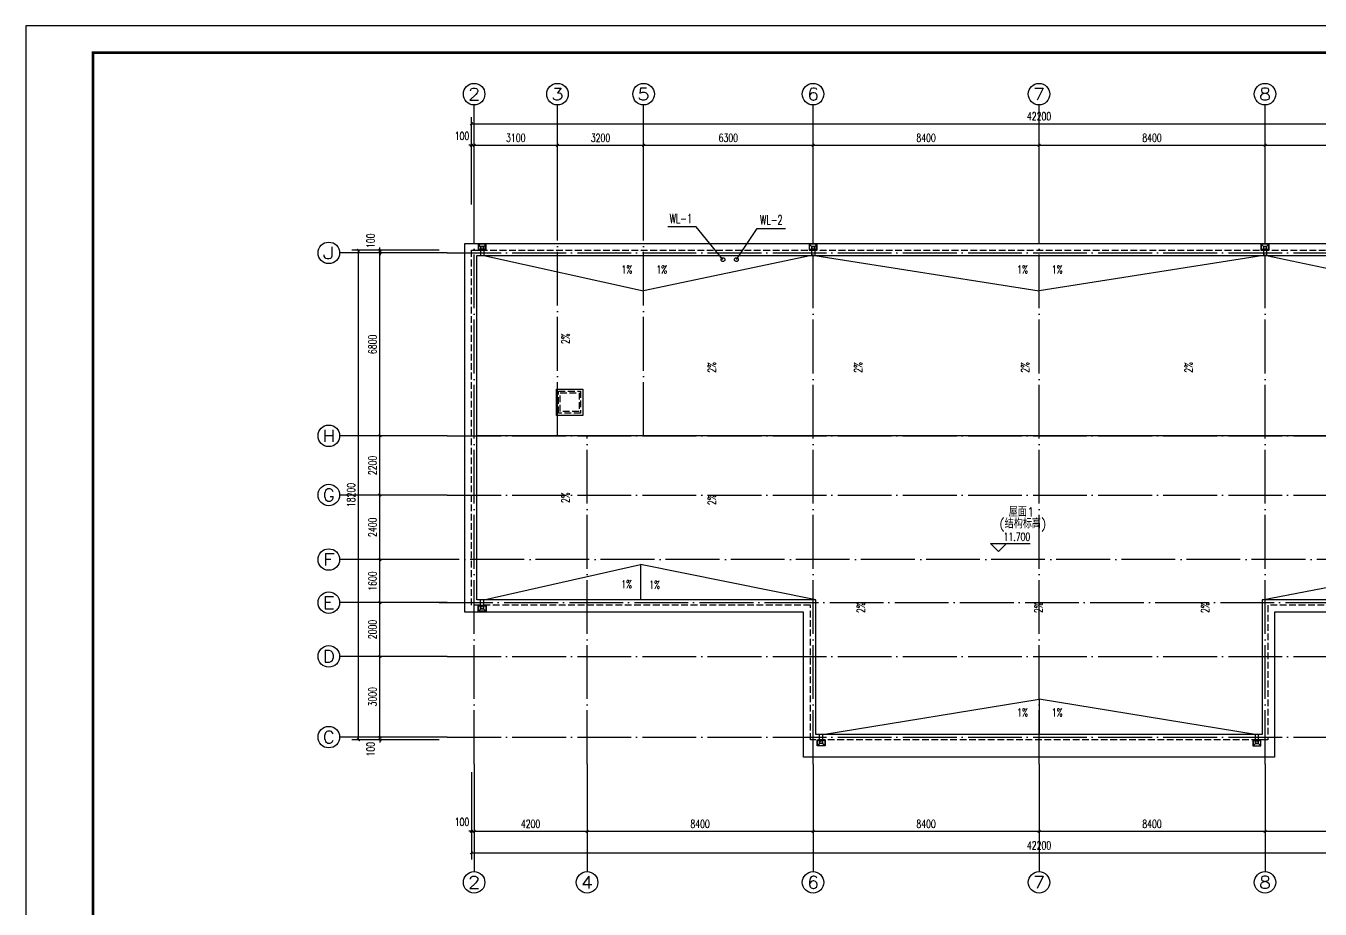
# Model space of a CAD drawing. Extents: x 888742 to 1277419, y 9079 to 622358.
# Drawn here: x 1039583 to 1087692, y 183354 to 216187 of the extents above; entities that cross this region are included whole.
import ezdxf
from ezdxf.enums import TextEntityAlignment as Align

# ---------------------------------------------------------------- set-up
doc = ezdxf.new("R2010")
doc.units = 0
doc.header["$LTSCALE"] = 1000
doc.header["$MEASUREMENT"] = 0
doc.linetypes.add('DASH', pattern=[0.35, 0.25, -0.1])
doc.linetypes.add('DOTE', pattern=[2.42, 2, -0.2, 0.02, -0.2])
for name, color, linetype in [('AXIS', 3, 'Continuous'), ('AXIS_TEXT', 7, 'Continuous'), ('DIM_ELEV', 3, 'Continuous'), ('DIM_SYMB', 3, 'Continuous'), ('DIM_污水', 3, 'Continuous'), ('DOTE', 14, 'DOTE'), ('PUB_TEXT', 7, 'Continuous'), ('PUB_TITLE', 4, 'Continuous'), ('RAIN', 220, 'Continuous'), ('VPIPE-污水', 2, 'DASH'), ('WINDOW', 142, 'Continuous'), ('立面', 43, 'Continuous')]:
    doc.layers.add(name, color=color, linetype=linetype)
doc.styles.add('_TCH_AXIS', font='COMPLEX', dxfattribs={"bigfont": 'GBCBIG'})
doc.styles.add('_TCH_DIM', font='SIMPLEX', dxfattribs={"bigfont": 'GBCBIG'})
doc.styles.add('_TCH_DIM_T3', font='SIMPLEX', dxfattribs={"width": 0.705882, "bigfont": 'GBCBIG'})
doc.styles.add('_TWT_SERIAL', font='COMPLEX', dxfattribs={"width": 0.8, "height": 3.5, "bigfont": 'HZTXT'})
doc.styles.add('COMPLEX', font='COMPLEX')
doc.dimstyles.new('_TCH_ARCH&&100', dxfattribs={"dimtxt": 297.5, "dimasz": 100, "dimexe": 250, "dimexo": 300, "dimgap": 126.25, "dimtad": 1, "dimdec": 0, "dimzin": 0, "dimdsep": 46, "dimtxsty": '_TCH_DIM_T3', "dimblk": 'ARCHTICK', "dimcen": 0.09, "dimclrt": 7, "dimazin": 2, "dimtfac": 1, "dimtdec": 0, "dimtix": 1, "dimtmove": 2, "dimatfit": 3, "dimldrblk": 'ARCHTICK', "dimfxl": 1, "dimtolj": 1, "dimtzin": 0, "dimarcsym": 0})

# ---------------------------------------------------------------- blocks, each defined once
blk = doc.blocks.new('gfdgfdgasdasd')
at = {"layer": 'RAIN'}
for p, q in [((-681440, -59427), (-681160, -59427)), ((-681440, -59617), (-681360, -59537)), ((-681360, -59537), (-681360, -59197)), ((-681360, -59537), (-681240, -59537)), ((-681240, -59537), (-681240, -59197)), ((-681240, -59537), (-681160, -59617))]:
    blk.add_line(p, q, dxfattribs=at)
for points in [[(-681450, -59627), (-681150, -59627), (-681150, -59397), (-681450, -59397)], [(-681440, -59617), (-681160, -59617), (-681160, -59407), (-681440, -59407)]]:
    blk.add_lwpolyline(points, close=True, dxfattribs=at)
blk.add_circle((-681300, -59482), 50, dxfattribs=at)
blk = doc.blocks.new('_ArchTick')
at = {"color": 0, "linetype": 'ByBlock', "const_width": 0.4}
blk.add_lwpolyline([(-0.5, -0.5), (0.5, 0.5)], dxfattribs=at)
blk = doc.blocks.new('*D248')
at = {"layer": 'AXIS', "color": 0, "lineweight": -2, "transparency": 16777216}
for p, q in [((1056144, 188448), (1056144, 185998)), ((1056244, 188448), (1056244, 185998)), ((1056144, 186248), (1056044, 186248)), ((1056144, 186248), (1056244, 186248)), ((1056244, 186248), (1056344, 186248))]:
    blk.add_line(p, q, dxfattribs=at)
at = {"layer": 'Defpoints', "color": 0, "transparency": 16777216}
for p in [(1056144, 188748), (1056244, 188748), (1056244, 186248)]:
    blk.add_point(p, dxfattribs=at)
at = {"layer": 'AXIS', "color": 0, "lineweight": -2, "transparency": 16777216, "xscale": 100, "yscale": 100, "zscale": 100}
blk.add_blockref('_ArchTick', (1056144, 186248), dxfattribs=at)
at = {"layer": 'AXIS', "color": 0, "lineweight": -2, "transparency": 16777216, "xscale": 100, "yscale": 100, "zscale": 100, "rotation": 180}
blk.add_blockref('_ArchTick', (1056244, 186248), dxfattribs=at)
at = {"layer": 'AXIS', "color": 7, "transparency": 16777216, "insert": (1055794, 186593), "char_height": 297.5, "attachment_point": 5, "style": '_TCH_DIM_T3'}
blk.add_mtext('\\A1;100', dxfattribs=at)
blk = doc.blocks.new('*D249')
at = {"layer": 'AXIS', "color": 0, "lineweight": -2, "transparency": 16777216}
for p, q in [((1056244, 188448), (1056244, 185998)), ((1060444, 188448), (1060444, 185998)), ((1056244, 186248), (1060444, 186248))]:
    blk.add_line(p, q, dxfattribs=at)
at = {"layer": 'Defpoints', "color": 0, "transparency": 16777216}
for p in [(1056244, 188748), (1060444, 188748), (1060444, 186248)]:
    blk.add_point(p, dxfattribs=at)
at = {"layer": 'AXIS', "color": 0, "lineweight": -2, "transparency": 16777216, "xscale": 100, "yscale": 100, "zscale": 100, "rotation": 180}
blk.add_blockref('_ArchTick', (1056244, 186248), dxfattribs=at)
at = {"layer": 'AXIS', "color": 0, "lineweight": -2, "transparency": 16777216, "xscale": 100, "yscale": 100, "zscale": 100}
blk.add_blockref('_ArchTick', (1060444, 186248), dxfattribs=at)
at = {"layer": 'AXIS', "color": 7, "transparency": 16777216, "insert": (1058344, 186523), "char_height": 297.5, "attachment_point": 5, "style": '_TCH_DIM_T3'}
blk.add_mtext('\\A1;4200', dxfattribs=at)
blk = doc.blocks.new('*D250')
at = {"layer": 'AXIS', "color": 0, "lineweight": -2, "transparency": 16777216}
for p, q in [((1060444, 188448), (1060444, 185998)), ((1068844, 188448), (1068844, 185998)), ((1060444, 186248), (1068844, 186248))]:
    blk.add_line(p, q, dxfattribs=at)
at = {"layer": 'Defpoints', "color": 0, "transparency": 16777216}
for p in [(1060444, 188748), (1068844, 188748), (1068844, 186248)]:
    blk.add_point(p, dxfattribs=at)
at = {"layer": 'AXIS', "color": 0, "lineweight": -2, "transparency": 16777216, "xscale": 100, "yscale": 100, "zscale": 100, "rotation": 180}
blk.add_blockref('_ArchTick', (1060444, 186248), dxfattribs=at)
at = {"layer": 'AXIS', "color": 0, "lineweight": -2, "transparency": 16777216, "xscale": 100, "yscale": 100, "zscale": 100}
blk.add_blockref('_ArchTick', (1068844, 186248), dxfattribs=at)
at = {"layer": 'AXIS', "color": 7, "transparency": 16777216, "insert": (1064644, 186523), "char_height": 297.5, "attachment_point": 5, "style": '_TCH_DIM_T3'}
blk.add_mtext('\\A1;8400', dxfattribs=at)
blk = doc.blocks.new('*D251')
at = {"layer": 'AXIS', "color": 0, "lineweight": -2, "transparency": 16777216}
for p, q in [((1068844, 188448), (1068844, 185998)), ((1077244, 188448), (1077244, 185998)), ((1068844, 186248), (1077244, 186248))]:
    blk.add_line(p, q, dxfattribs=at)
at = {"layer": 'Defpoints', "color": 0, "transparency": 16777216}
for p in [(1068844, 188748), (1077244, 188748), (1077244, 186248)]:
    blk.add_point(p, dxfattribs=at)
at = {"layer": 'AXIS', "color": 0, "lineweight": -2, "transparency": 16777216, "xscale": 100, "yscale": 100, "zscale": 100, "rotation": 180}
blk.add_blockref('_ArchTick', (1068844, 186248), dxfattribs=at)
at = {"layer": 'AXIS', "color": 0, "lineweight": -2, "transparency": 16777216, "xscale": 100, "yscale": 100, "zscale": 100}
blk.add_blockref('_ArchTick', (1077244, 186248), dxfattribs=at)
at = {"layer": 'AXIS', "color": 7, "transparency": 16777216, "insert": (1073044, 186523), "char_height": 297.5, "attachment_point": 5, "style": '_TCH_DIM_T3'}
blk.add_mtext('\\A1;8400', dxfattribs=at)
blk = doc.blocks.new('*D252')
at = {"layer": 'AXIS', "color": 0, "lineweight": -2, "transparency": 16777216}
for p, q in [((1077244, 188448), (1077244, 185998)), ((1085644, 188448), (1085644, 185998)), ((1077244, 186248), (1085644, 186248))]:
    blk.add_line(p, q, dxfattribs=at)
at = {"layer": 'Defpoints', "color": 0, "transparency": 16777216}
for p in [(1077244, 188748), (1085644, 188748), (1085644, 186248)]:
    blk.add_point(p, dxfattribs=at)
at = {"layer": 'AXIS', "color": 0, "lineweight": -2, "transparency": 16777216, "xscale": 100, "yscale": 100, "zscale": 100, "rotation": 180}
blk.add_blockref('_ArchTick', (1077244, 186248), dxfattribs=at)
at = {"layer": 'AXIS', "color": 0, "lineweight": -2, "transparency": 16777216, "xscale": 100, "yscale": 100, "zscale": 100}
blk.add_blockref('_ArchTick', (1085644, 186248), dxfattribs=at)
at = {"layer": 'AXIS', "color": 7, "transparency": 16777216, "insert": (1081444, 186523), "char_height": 297.5, "attachment_point": 5, "style": '_TCH_DIM_T3'}
blk.add_mtext('\\A1;8400', dxfattribs=at)
blk = doc.blocks.new('*D253')
at = {"layer": 'AXIS', "color": 0, "lineweight": -2, "transparency": 16777216}
for p, q in [((1085644, 188448), (1085644, 185998)), ((1094044, 188448), (1094044, 185998)), ((1085644, 186248), (1094044, 186248))]:
    blk.add_line(p, q, dxfattribs=at)
at = {"layer": 'Defpoints', "color": 0, "transparency": 16777216}
for p in [(1085644, 188748), (1094044, 188748), (1094044, 186248)]:
    blk.add_point(p, dxfattribs=at)
at = {"layer": 'AXIS', "color": 0, "lineweight": -2, "transparency": 16777216, "xscale": 100, "yscale": 100, "zscale": 100, "rotation": 180}
blk.add_blockref('_ArchTick', (1085644, 186248), dxfattribs=at)
at = {"layer": 'AXIS', "color": 0, "lineweight": -2, "transparency": 16777216, "xscale": 100, "yscale": 100, "zscale": 100}
blk.add_blockref('_ArchTick', (1094044, 186248), dxfattribs=at)
at = {"layer": 'AXIS', "color": 7, "transparency": 16777216, "insert": (1089844, 186523), "char_height": 297.5, "attachment_point": 5, "style": '_TCH_DIM_T3'}
blk.add_mtext('\\A1;8400', dxfattribs=at)
blk = doc.blocks.new('*D256')
at = {"layer": 'AXIS', "color": 0, "lineweight": -2, "transparency": 16777216}
for p, q in [((1056144, 188448), (1056144, 185198)), ((1098344, 188448), (1098344, 185198)), ((1056144, 185448), (1098344, 185448))]:
    blk.add_line(p, q, dxfattribs=at)
at = {"layer": 'Defpoints', "color": 0, "transparency": 16777216}
for p in [(1056144, 188748), (1098344, 188748), (1098344, 185448)]:
    blk.add_point(p, dxfattribs=at)
at = {"layer": 'AXIS', "color": 0, "lineweight": -2, "transparency": 16777216, "xscale": 100, "yscale": 100, "zscale": 100, "rotation": 180}
blk.add_blockref('_ArchTick', (1056144, 185448), dxfattribs=at)
at = {"layer": 'AXIS', "color": 0, "lineweight": -2, "transparency": 16777216, "xscale": 100, "yscale": 100, "zscale": 100}
blk.add_blockref('_ArchTick', (1098344, 185448), dxfattribs=at)
at = {"layer": 'AXIS', "color": 7, "transparency": 16777216, "insert": (1077244, 185723), "char_height": 297.5, "attachment_point": 5, "style": '_TCH_DIM_T3'}
blk.add_mtext('\\A1;42200', dxfattribs=at)
blk = doc.blocks.new('*D257')
at = {"layer": 'AXIS', "color": 0, "lineweight": -2, "transparency": 16777216}
for p, q in [((1056144, 211750), (1056044, 211750)), ((1056144, 209550), (1056144, 212000)), ((1056144, 211750), (1056244, 211750)), ((1056244, 209550), (1056244, 212000)), ((1056244, 211750), (1056344, 211750))]:
    blk.add_line(p, q, dxfattribs=at)
at = {"layer": 'Defpoints', "color": 0, "transparency": 16777216}
for p in [(1056244, 211750), (1056144, 209250), (1056244, 209250)]:
    blk.add_point(p, dxfattribs=at)
at = {"layer": 'AXIS', "color": 0, "lineweight": -2, "transparency": 16777216, "xscale": 100, "yscale": 100, "zscale": 100}
blk.add_blockref('_ArchTick', (1056144, 211750), dxfattribs=at)
at = {"layer": 'AXIS', "color": 0, "lineweight": -2, "transparency": 16777216, "xscale": 100, "yscale": 100, "zscale": 100, "rotation": 180}
blk.add_blockref('_ArchTick', (1056244, 211750), dxfattribs=at)
at = {"layer": 'AXIS', "color": 7, "transparency": 16777216, "insert": (1055794, 212095), "char_height": 297.5, "attachment_point": 5, "style": '_TCH_DIM_T3'}
blk.add_mtext('\\A1;100', dxfattribs=at)
blk = doc.blocks.new('*D258')
at = {"layer": 'AXIS', "color": 0, "lineweight": -2, "transparency": 16777216}
for p, q in [((1056244, 209550), (1056244, 212000)), ((1056244, 211750), (1059344, 211750)), ((1059344, 209550), (1059344, 212000))]:
    blk.add_line(p, q, dxfattribs=at)
at = {"layer": 'Defpoints', "color": 0, "transparency": 16777216}
for p in [(1059344, 211750), (1056244, 209250), (1059344, 209250)]:
    blk.add_point(p, dxfattribs=at)
at = {"layer": 'AXIS', "color": 0, "lineweight": -2, "transparency": 16777216, "xscale": 100, "yscale": 100, "zscale": 100, "rotation": 180}
blk.add_blockref('_ArchTick', (1056244, 211750), dxfattribs=at)
at = {"layer": 'AXIS', "color": 0, "lineweight": -2, "transparency": 16777216, "xscale": 100, "yscale": 100, "zscale": 100}
blk.add_blockref('_ArchTick', (1059344, 211750), dxfattribs=at)
at = {"layer": 'AXIS', "color": 7, "transparency": 16777216, "insert": (1057794, 212025), "char_height": 297.5, "attachment_point": 5, "style": '_TCH_DIM_T3'}
blk.add_mtext('\\A1;3100', dxfattribs=at)
blk = doc.blocks.new('*D259')
at = {"layer": 'AXIS', "color": 0, "lineweight": -2, "transparency": 16777216}
for p, q in [((1059344, 209550), (1059344, 212000)), ((1059344, 211750), (1062544, 211750)), ((1062544, 209550), (1062544, 212000))]:
    blk.add_line(p, q, dxfattribs=at)
at = {"layer": 'Defpoints', "color": 0, "transparency": 16777216}
for p in [(1062544, 211750), (1059344, 209250), (1062544, 209250)]:
    blk.add_point(p, dxfattribs=at)
at = {"layer": 'AXIS', "color": 0, "lineweight": -2, "transparency": 16777216, "xscale": 100, "yscale": 100, "zscale": 100, "rotation": 180}
blk.add_blockref('_ArchTick', (1059344, 211750), dxfattribs=at)
at = {"layer": 'AXIS', "color": 0, "lineweight": -2, "transparency": 16777216, "xscale": 100, "yscale": 100, "zscale": 100}
blk.add_blockref('_ArchTick', (1062544, 211750), dxfattribs=at)
at = {"layer": 'AXIS', "color": 7, "transparency": 16777216, "insert": (1060944, 212025), "char_height": 297.5, "attachment_point": 5, "style": '_TCH_DIM_T3'}
blk.add_mtext('\\A1;3200', dxfattribs=at)
blk = doc.blocks.new('*D260')
at = {"layer": 'AXIS', "color": 0, "lineweight": -2, "transparency": 16777216}
for p, q in [((1062544, 209550), (1062544, 212000)), ((1062544, 211750), (1068844, 211750)), ((1068844, 209550), (1068844, 212000))]:
    blk.add_line(p, q, dxfattribs=at)
at = {"layer": 'Defpoints', "color": 0, "transparency": 16777216}
for p in [(1068844, 211750), (1062544, 209250), (1068844, 209250)]:
    blk.add_point(p, dxfattribs=at)
at = {"layer": 'AXIS', "color": 0, "lineweight": -2, "transparency": 16777216, "xscale": 100, "yscale": 100, "zscale": 100, "rotation": 180}
blk.add_blockref('_ArchTick', (1062544, 211750), dxfattribs=at)
at = {"layer": 'AXIS', "color": 0, "lineweight": -2, "transparency": 16777216, "xscale": 100, "yscale": 100, "zscale": 100}
blk.add_blockref('_ArchTick', (1068844, 211750), dxfattribs=at)
at = {"layer": 'AXIS', "color": 7, "transparency": 16777216, "insert": (1065694, 212025), "char_height": 297.5, "attachment_point": 5, "style": '_TCH_DIM_T3'}
blk.add_mtext('\\A1;6300', dxfattribs=at)
blk = doc.blocks.new('*D261')
at = {"layer": 'AXIS', "color": 0, "lineweight": -2, "transparency": 16777216}
for p, q in [((1068844, 209550), (1068844, 212000)), ((1068844, 211750), (1077244, 211750)), ((1077244, 209550), (1077244, 212000))]:
    blk.add_line(p, q, dxfattribs=at)
at = {"layer": 'Defpoints', "color": 0, "transparency": 16777216}
for p in [(1077244, 211750), (1068844, 209250), (1077244, 209250)]:
    blk.add_point(p, dxfattribs=at)
at = {"layer": 'AXIS', "color": 0, "lineweight": -2, "transparency": 16777216, "xscale": 100, "yscale": 100, "zscale": 100, "rotation": 180}
blk.add_blockref('_ArchTick', (1068844, 211750), dxfattribs=at)
at = {"layer": 'AXIS', "color": 0, "lineweight": -2, "transparency": 16777216, "xscale": 100, "yscale": 100, "zscale": 100}
blk.add_blockref('_ArchTick', (1077244, 211750), dxfattribs=at)
at = {"layer": 'AXIS', "color": 7, "transparency": 16777216, "insert": (1073044, 212025), "char_height": 297.5, "attachment_point": 5, "style": '_TCH_DIM_T3'}
blk.add_mtext('\\A1;8400', dxfattribs=at)
blk = doc.blocks.new('*D262')
at = {"layer": 'AXIS', "color": 0, "lineweight": -2, "transparency": 16777216}
for p, q in [((1077244, 209550), (1077244, 212000)), ((1077244, 211750), (1085644, 211750)), ((1085644, 209550), (1085644, 212000))]:
    blk.add_line(p, q, dxfattribs=at)
at = {"layer": 'Defpoints', "color": 0, "transparency": 16777216}
for p in [(1085644, 211750), (1077244, 209250), (1085644, 209250)]:
    blk.add_point(p, dxfattribs=at)
at = {"layer": 'AXIS', "color": 0, "lineweight": -2, "transparency": 16777216, "xscale": 100, "yscale": 100, "zscale": 100, "rotation": 180}
blk.add_blockref('_ArchTick', (1077244, 211750), dxfattribs=at)
at = {"layer": 'AXIS', "color": 0, "lineweight": -2, "transparency": 16777216, "xscale": 100, "yscale": 100, "zscale": 100}
blk.add_blockref('_ArchTick', (1085644, 211750), dxfattribs=at)
at = {"layer": 'AXIS', "color": 7, "transparency": 16777216, "insert": (1081444, 212025), "char_height": 297.5, "attachment_point": 5, "style": '_TCH_DIM_T3'}
blk.add_mtext('\\A1;8400', dxfattribs=at)
blk = doc.blocks.new('*D263')
at = {"layer": 'AXIS', "color": 0, "lineweight": -2, "transparency": 16777216}
for p, q in [((1085644, 209550), (1085644, 212000)), ((1085644, 211750), (1091944, 211750)), ((1091944, 209550), (1091944, 212000))]:
    blk.add_line(p, q, dxfattribs=at)
at = {"layer": 'Defpoints', "color": 0, "transparency": 16777216}
for p in [(1091944, 211750), (1085644, 209250), (1091944, 209250)]:
    blk.add_point(p, dxfattribs=at)
at = {"layer": 'AXIS', "color": 0, "lineweight": -2, "transparency": 16777216, "xscale": 100, "yscale": 100, "zscale": 100, "rotation": 180}
blk.add_blockref('_ArchTick', (1085644, 211750), dxfattribs=at)
at = {"layer": 'AXIS', "color": 0, "lineweight": -2, "transparency": 16777216, "xscale": 100, "yscale": 100, "zscale": 100}
blk.add_blockref('_ArchTick', (1091944, 211750), dxfattribs=at)
at = {"layer": 'AXIS', "color": 7, "transparency": 16777216, "insert": (1088794, 212025), "char_height": 297.5, "attachment_point": 5, "style": '_TCH_DIM_T3'}
blk.add_mtext('\\A1;6300', dxfattribs=at)
blk = doc.blocks.new('*D267')
at = {"layer": 'AXIS', "color": 0, "lineweight": -2, "transparency": 16777216}
for p, q in [((1056144, 209550), (1056144, 212800)), ((1098344, 209550), (1098344, 212800)), ((1056144, 212550), (1098344, 212550))]:
    blk.add_line(p, q, dxfattribs=at)
at = {"layer": 'Defpoints', "color": 0, "transparency": 16777216}
for p in [(1098344, 212550), (1056144, 209250), (1098344, 209250)]:
    blk.add_point(p, dxfattribs=at)
at = {"layer": 'AXIS', "color": 0, "lineweight": -2, "transparency": 16777216, "xscale": 100, "yscale": 100, "zscale": 100, "rotation": 180}
blk.add_blockref('_ArchTick', (1056144, 212550), dxfattribs=at)
at = {"layer": 'AXIS', "color": 0, "lineweight": -2, "transparency": 16777216, "xscale": 100, "yscale": 100, "zscale": 100}
blk.add_blockref('_ArchTick', (1098344, 212550), dxfattribs=at)
at = {"layer": 'AXIS', "color": 7, "transparency": 16777216, "insert": (1077244, 212825), "char_height": 297.5, "attachment_point": 5, "style": '_TCH_DIM_T3'}
blk.add_mtext('\\A1;42200', dxfattribs=at)
blk = doc.blocks.new('*D268')
at = {"layer": 'AXIS', "color": 0, "lineweight": -2, "transparency": 16777216}
for p, q in [((1054944, 189748), (1052494, 189748)), ((1054944, 189648), (1052494, 189648)), ((1052744, 189748), (1052744, 189848)), ((1052744, 189648), (1052744, 189748)), ((1052744, 189648), (1052744, 189548))]:
    blk.add_line(p, q, dxfattribs=at)
at = {"layer": 'Defpoints', "color": 0, "transparency": 16777216}
for p in [(1052744, 189748), (1055244, 189748), (1055244, 189648)]:
    blk.add_point(p, dxfattribs=at)
at = {"layer": 'AXIS', "color": 0, "lineweight": -2, "transparency": 16777216, "xscale": 100, "yscale": 100, "zscale": 100}
for p, rotation in [((1052744, 189748), 270), ((1052744, 189648), 90)]:
    blk.add_blockref('_ArchTick', p, dxfattribs=dict(at, rotation=rotation))
at = {"layer": 'AXIS', "color": 7, "transparency": 16777216, "insert": (1052399, 189298), "char_height": 297.5, "attachment_point": 5, "rotation": 90, "style": '_TCH_DIM_T3'}
blk.add_mtext('\\A1;100', dxfattribs=at)
blk = doc.blocks.new('*D269')
at = {"layer": 'AXIS', "color": 0, "lineweight": -2, "transparency": 16777216}
for p, q in [((1054944, 192748), (1052494, 192748)), ((1052744, 189748), (1052744, 192748)), ((1054944, 189748), (1052494, 189748))]:
    blk.add_line(p, q, dxfattribs=at)
at = {"layer": 'Defpoints', "color": 0, "transparency": 16777216}
for p in [(1052744, 192748), (1055244, 192748), (1055244, 189748)]:
    blk.add_point(p, dxfattribs=at)
at = {"layer": 'AXIS', "color": 0, "lineweight": -2, "transparency": 16777216, "xscale": 100, "yscale": 100, "zscale": 100}
for p, rotation in [((1052744, 192748), 90), ((1052744, 189748), 270)]:
    blk.add_blockref('_ArchTick', p, dxfattribs=dict(at, rotation=rotation))
at = {"layer": 'AXIS', "color": 7, "transparency": 16777216, "insert": (1052469, 191248), "char_height": 297.5, "attachment_point": 5, "rotation": 90, "style": '_TCH_DIM_T3'}
blk.add_mtext('\\A1;3000', dxfattribs=at)
blk = doc.blocks.new('*D270')
at = {"layer": 'AXIS', "color": 0, "lineweight": -2, "transparency": 16777216}
for p, q in [((1054944, 194748), (1052494, 194748)), ((1052744, 192748), (1052744, 194748)), ((1054944, 192748), (1052494, 192748))]:
    blk.add_line(p, q, dxfattribs=at)
at = {"layer": 'Defpoints', "color": 0, "transparency": 16777216}
for p in [(1052744, 194748), (1055244, 194748), (1055244, 192748)]:
    blk.add_point(p, dxfattribs=at)
at = {"layer": 'AXIS', "color": 0, "lineweight": -2, "transparency": 16777216, "xscale": 100, "yscale": 100, "zscale": 100}
for p, rotation in [((1052744, 194748), 90), ((1052744, 192748), 270)]:
    blk.add_blockref('_ArchTick', p, dxfattribs=dict(at, rotation=rotation))
at = {"layer": 'AXIS', "color": 7, "transparency": 16777216, "insert": (1052469, 193748), "char_height": 297.5, "attachment_point": 5, "rotation": 90, "style": '_TCH_DIM_T3'}
blk.add_mtext('\\A1;2000', dxfattribs=at)
blk = doc.blocks.new('*D271')
at = {"layer": 'AXIS', "color": 0, "lineweight": -2, "transparency": 16777216}
for p, q in [((1054944, 196349), (1052494, 196349)), ((1052744, 194748), (1052744, 196349)), ((1054944, 194748), (1052494, 194748))]:
    blk.add_line(p, q, dxfattribs=at)
at = {"layer": 'Defpoints', "color": 0, "transparency": 16777216}
for p in [(1052744, 196349), (1055244, 196349), (1055244, 194748)]:
    blk.add_point(p, dxfattribs=at)
at = {"layer": 'AXIS', "color": 0, "lineweight": -2, "transparency": 16777216, "xscale": 100, "yscale": 100, "zscale": 100}
for p, rotation in [((1052744, 196349), 90), ((1052744, 194748), 270)]:
    blk.add_blockref('_ArchTick', p, dxfattribs=dict(at, rotation=rotation))
at = {"layer": 'AXIS', "color": 7, "transparency": 16777216, "insert": (1052469, 195548), "char_height": 297.5, "attachment_point": 5, "rotation": 90, "style": '_TCH_DIM_T3'}
blk.add_mtext('\\A1;1600', dxfattribs=at)
blk = doc.blocks.new('*D272')
at = {"layer": 'AXIS', "color": 0, "lineweight": -2, "transparency": 16777216}
for p, q in [((1054944, 198748), (1052494, 198748)), ((1052744, 196349), (1052744, 198748)), ((1054944, 196349), (1052494, 196349))]:
    blk.add_line(p, q, dxfattribs=at)
at = {"layer": 'Defpoints', "color": 0, "transparency": 16777216}
for p in [(1052744, 198748), (1055244, 198748), (1055244, 196349)]:
    blk.add_point(p, dxfattribs=at)
at = {"layer": 'AXIS', "color": 0, "lineweight": -2, "transparency": 16777216, "xscale": 100, "yscale": 100, "zscale": 100}
for p, rotation in [((1052744, 198748), 90), ((1052744, 196349), 270)]:
    blk.add_blockref('_ArchTick', p, dxfattribs=dict(at, rotation=rotation))
at = {"layer": 'AXIS', "color": 7, "transparency": 16777216, "insert": (1052469, 197548), "char_height": 297.5, "attachment_point": 5, "rotation": 90, "style": '_TCH_DIM_T3'}
blk.add_mtext('\\A1;2400', dxfattribs=at)
blk = doc.blocks.new('*D273')
at = {"layer": 'AXIS', "color": 0, "lineweight": -2, "transparency": 16777216}
for p, q in [((1054944, 200948), (1052494, 200948)), ((1052744, 198748), (1052744, 200948)), ((1054944, 198748), (1052494, 198748))]:
    blk.add_line(p, q, dxfattribs=at)
at = {"layer": 'Defpoints', "color": 0, "transparency": 16777216}
for p in [(1052744, 200948), (1055244, 200948), (1055244, 198748)]:
    blk.add_point(p, dxfattribs=at)
at = {"layer": 'AXIS', "color": 0, "lineweight": -2, "transparency": 16777216, "xscale": 100, "yscale": 100, "zscale": 100}
for p, rotation in [((1052744, 200948), 90), ((1052744, 198748), 270)]:
    blk.add_blockref('_ArchTick', p, dxfattribs=dict(at, rotation=rotation))
at = {"layer": 'AXIS', "color": 7, "transparency": 16777216, "insert": (1052469, 199848), "char_height": 297.5, "attachment_point": 5, "rotation": 90, "style": '_TCH_DIM_T3'}
blk.add_mtext('\\A1;2200', dxfattribs=at)
blk = doc.blocks.new('*D274')
at = {"layer": 'AXIS', "color": 0, "lineweight": -2, "transparency": 16777216}
for p, q in [((1054944, 207748), (1052494, 207748)), ((1052744, 200948), (1052744, 207748)), ((1054944, 200948), (1052494, 200948))]:
    blk.add_line(p, q, dxfattribs=at)
at = {"layer": 'Defpoints', "color": 0, "transparency": 16777216}
for p in [(1052744, 207748), (1055244, 207748), (1055244, 200948)]:
    blk.add_point(p, dxfattribs=at)
at = {"layer": 'AXIS', "color": 0, "lineweight": -2, "transparency": 16777216, "xscale": 100, "yscale": 100, "zscale": 100}
for p, rotation in [((1052744, 207748), 90), ((1052744, 200948), 270)]:
    blk.add_blockref('_ArchTick', p, dxfattribs=dict(at, rotation=rotation))
at = {"layer": 'AXIS', "color": 7, "transparency": 16777216, "insert": (1052469, 204348), "char_height": 297.5, "attachment_point": 5, "rotation": 90, "style": '_TCH_DIM_T3'}
blk.add_mtext('\\A1;6800', dxfattribs=at)
blk = doc.blocks.new('*D275')
at = {"layer": 'AXIS', "color": 0, "lineweight": -2, "transparency": 16777216}
for p, q in [((1054944, 207848), (1052494, 207848)), ((1052744, 207848), (1052744, 207948)), ((1052744, 207748), (1052744, 207848)), ((1054944, 207748), (1052494, 207748)), ((1052744, 207748), (1052744, 207648))]:
    blk.add_line(p, q, dxfattribs=at)
at = {"layer": 'Defpoints', "color": 0, "transparency": 16777216}
for p in [(1052744, 207848), (1055244, 207848), (1055244, 207748)]:
    blk.add_point(p, dxfattribs=at)
at = {"layer": 'AXIS', "color": 0, "lineweight": -2, "transparency": 16777216, "xscale": 100, "yscale": 100, "zscale": 100}
for p, rotation in [((1052744, 207848), 270), ((1052744, 207748), 90)]:
    blk.add_blockref('_ArchTick', p, dxfattribs=dict(at, rotation=rotation))
at = {"layer": 'AXIS', "color": 7, "transparency": 16777216, "insert": (1052399, 208198), "char_height": 297.5, "attachment_point": 5, "rotation": 90, "style": '_TCH_DIM_T3'}
blk.add_mtext('\\A1;100', dxfattribs=at)
blk = doc.blocks.new('*D276')
at = {"layer": 'AXIS', "color": 0, "lineweight": -2, "transparency": 16777216}
for p, q in [((1054944, 207848), (1051694, 207848)), ((1051944, 189648), (1051944, 207848)), ((1054944, 189648), (1051694, 189648))]:
    blk.add_line(p, q, dxfattribs=at)
at = {"layer": 'Defpoints', "color": 0, "transparency": 16777216}
for p in [(1051944, 207848), (1055244, 207848), (1055244, 189648)]:
    blk.add_point(p, dxfattribs=at)
at = {"layer": 'AXIS', "color": 0, "lineweight": -2, "transparency": 16777216, "xscale": 100, "yscale": 100, "zscale": 100}
for p, rotation in [((1051944, 207848), 90), ((1051944, 189648), 270)]:
    blk.add_blockref('_ArchTick', p, dxfattribs=dict(at, rotation=rotation))
at = {"layer": 'AXIS', "color": 7, "transparency": 16777216, "insert": (1051669, 198748), "char_height": 297.5, "attachment_point": 5, "rotation": 90, "style": '_TCH_DIM_T3'}
blk.add_mtext('\\A1;18200', dxfattribs=at)
blk = doc.blocks.new('_AXISO')
blk.add_circle((0, 0), 0.5)
at = {"layer": 'AXIS_TEXT', "style": 'COMPLEX', "width": 1.041667}
blk.add_attdef('A', text='', height=0.56, dxfattribs=at).set_placement((-0.25, -0.28), (0.25, -0.28), align=Align.FIT)

msp = doc.modelspace()

# ---------------------------------------------------------------- linework, layer by layer
msp.add_lwpolyline([(1060284, 202688), (1060284, 201708), (1059304, 201708), (1059304, 202688)], close=True)
at = {"linetype": 'DASH'}
for points in [[(1060204, 202608), (1060204, 201788), (1059384, 201788), (1059384, 202608)], [(1060144, 202548), (1060144, 201848), (1059444, 201848), (1059444, 202548)]]:
    msp.add_lwpolyline(points, close=True, dxfattribs=at)
at = {"layer": 'AXIS'}
for p, q in [((1056244, 209250.2), (1056244, 213250.2)), ((1059344, 209250.2), (1059344, 213250.2)), ((1062544.1, 209250.2), (1062544.1, 213250.2)), ((1068844, 209250.2), (1068844, 213250.2)), ((1077244, 209250.2), (1077244, 213250.2)), ((1085644, 209250.2), (1085644, 213250.2)), ((1055244.1, 207748.2), (1051244.1, 207748.2)), ((1055244.1, 200948.2), (1051244.1, 200948.2)), ((1055244.1, 198748.2), (1051244.1, 198748.2)), ((1055244.1, 196348.6), (1051244.1, 196348.6)), ((1055244.1, 194748.2), (1051244.1, 194748.2)), ((1055244.1, 192748.2), (1051244.1, 192748.2)), ((1055244.1, 189748.2), (1051244.1, 189748.2)), ((1056244, 188748.2), (1056244, 184748.2)), ((1060444, 188748.2), (1060444, 184748.2)), ((1068844, 188748.2), (1068844, 184748.2)), ((1077244, 188748.2), (1077244, 184748.2)), ((1085644, 188748.2), (1085644, 184748.2))]:
    msp.add_line(p, q, dxfattribs=at)
at = {"layer": 'DIM_ELEV'}
for p, q in [((1075733.9, 196642), (1075433.9, 196942)), ((1075433.9, 196942), (1076918.4, 196942)), ((1075733.9, 196642), (1076033.9, 196942))]:
    msp.add_line(p, q, dxfattribs=at)
at = {"layer": 'DIM_SYMB'}
for points in [[(1061567.2, 207126.4, 0, 0, 0), (1060446.4, 207126.4, 80, 0, 0), (1060146.4, 207126.4, 0, 0, 0)], [(1063517.7, 207126.4, 0, 0, 0), (1064638.6, 207126.4, 80, 0, 0), (1064938.6, 207126.4, 0, 0, 0)], [(1076272.8, 207126.4, 0, 0, 0), (1075151.9, 207126.4, 80, 0, 0), (1074851.9, 207126.4, 0, 0, 0)], [(1078215.3, 207126.4, 0, 0, 0), (1079336.2, 207126.4, 80, 0, 0), (1079636.2, 207126.4, 0, 0, 0)], [(1059891.7, 204047.3, 0, 0, 0), (1059891.7, 205631.4, 80, 0, 0), (1059891.7, 205931.4, 0, 0, 0)], [(1065332.4, 202199, 0, 0, 0), (1065332.4, 204260.2, 80, 0, 0), (1065332.4, 204560.2, 0, 0, 0)], [(1070773.2, 202199, 0, 0, 0), (1070773.2, 204260.2, 80, 0, 0), (1070773.2, 204560.2, 0, 0, 0)], [(1076978.8, 202199, 0, 0, 0), (1076978.8, 204260.2, 80, 0, 0), (1076978.8, 204560.2, 0, 0, 0)], [(1083059.3, 202199, 0, 0, 0), (1083059.3, 204260.2, 80, 0, 0), (1083059.3, 204560.2, 0, 0, 0)], [(1059891.7, 199771.6, 0, 0, 0), (1059891.7, 197771.7, 80, 0, 0), (1059891.7, 197471.7, 0, 0, 0)], [(1065332.4, 199771.6, 0, 0, 0), (1065332.4, 197771.7, 80, 0, 0), (1065332.4, 197471.7, 0, 0, 0)], [(1070876.5, 195834.9, 0, 0, 0), (1070876.5, 193261.8, 80, 0, 0), (1070876.5, 192961.8, 0, 0, 0)], [(1077478.1, 195834.9, 0, 0, 0), (1077478.1, 193261.8, 80, 0, 0), (1077478.1, 192961.8, 0, 0, 0)], [(1083673.4, 195834.9, 0, 0, 0), (1083673.4, 193261.8, 80, 0, 0), (1083673.4, 192961.8, 0, 0, 0)], [(1061559.8, 195370, 0, 0, 0), (1060438.9, 195370, 80, 0, 0), (1060138.9, 195370, 0, 0, 0)], [(1063251.3, 195370, 0, 0, 0), (1064372.2, 195370, 80, 0, 0), (1064672.2, 195370, 0, 0, 0)], [(1076272.8, 190370, 0, 0, 0), (1075151.9, 190370, 80, 0, 0), (1074851.9, 190370, 0, 0, 0)], [(1078215.3, 190370, 0, 0, 0), (1079336.2, 190370, 80, 0, 0), (1079636.2, 190370, 0, 0, 0)]]:
    msp.add_lwpolyline(points, format="xyseb", dxfattribs=at)
at = {"layer": 'DIM_污水'}
for p, q in [((1064499.1, 208712.7, 0), (1063443.8, 208712.7, 0)), ((1065494, 207498.2, 0), (1064499.1, 208712.7, 0)), ((1065994, 207498.2, 0), (1066765, 208658.2, 0)), ((1066765, 208658.2, 0), (1067820.3, 208658.2, 0))]:
    msp.add_line(p, q, dxfattribs=at)
at = {"layer": 'DOTE'}
for p, q in [((1056244, 188748.2, 0), (1056244, 209250.2, 0)), ((1059344, 200948.2), (1059344, 209250.2)), ((1062544.1, 200948.2, 0), (1062544.1, 209250.2, 0)), ((1068844, 188748.2, 0), (1068844, 209250.2, 0)), ((1077244, 188748.2, 0), (1077244, 209250.2, 0)), ((1085644, 188748.2, 0), (1085644, 209250.2, 0)), ((1055244, 207748.2, 0), (1099244, 207748.2, 0)), ((1055244, 200948.2, 0), (1099244, 200948.2, 0)), ((1060444, 188748.2, 0), (1060444, 200948.2, 0)), ((1055244, 198748.2, 0), (1099244, 198748.2, 0)), ((1099244, 196348.6, 0), (1055244, 196348.6, 0)), ((1054944.1, 194748.2), (1100638.3, 194748.2)), ((1055244, 192748.2, 0), (1099244, 192748.2, 0)), ((1055244, 189748.2, 0), (1099244, 189748.2, 0))]:
    msp.add_line(p, q, dxfattribs=at)
at = {"layer": 'PUB_TITLE'}
msp.add_lwpolyline([(1039583, 156787.3), (1123683, 156787.3), (1123683, 216187.3), (1039583, 216187.3)], close=True, dxfattribs=at)
at = {"layer": 'PUB_TITLE', "const_width": 100}
msp.add_lwpolyline([(1042083, 157787.3), (1122683, 157787.3), (1122683, 215187.3), (1042083, 215187.3)], close=True, dxfattribs=at)
at = {"layer": 'VPIPE-污水', "linetype": 'Continuous'}
for centre in [(1065494, 207498.2), (1065994, 207498.2)]:
    msp.add_circle(centre, 70, dxfattribs=at)
at = {"layer": 'WINDOW'}
for p, q in [((1056604, 207648.2, 0), (1062544.1, 206337.3, 0)), ((1068784, 207648.2, 0), (1062544.1, 206337.3, 0)), ((1062544.1, 206337.3, 0), (1062544.1, 207648.2, 0)), ((1068904, 207648.2, 0), (1077244, 206337.3, 0)), ((1085584, 207648.2, 0), (1077244, 206337.3, 0)), ((1077244, 206337.3, 0), (1077244, 207648.2, 0)), ((1085704, 207648.2, 0), (1091944, 206337.3, 0)), ((1098144.1, 200948.2), (1056344, 200948.2, 0)), ((1056604, 194848.2, 0), (1062426.1, 196159.1, 0)), ((1068944, 194848.2), (1062426.1, 196159.1, 0)), ((1062426.1, 196159.1, 0), (1062426.1, 194848.2, 0)), ((1085544, 194848.2), (1092253.8, 196159.1, 0)), ((1069204, 189848.2), (1077244, 191159.1, 0)), ((1085284, 189848.2), (1077244, 191159.1, 0)), ((1077244, 191159.1, 0), (1077244, 189848.2, 0))]:
    msp.add_line(p, q, dxfattribs=at)
at = {"layer": '立面'}
msp.add_lwpolyline([(1055894, 208098.2), (1098594, 208098.2), (1098594, 194398.2), (1085994, 194398.2), (1085994, 188998.2), (1068494, 188998.2), (1068494, 194398.2), (1055894, 194398.2)], close=True, dxfattribs=at)
at = {"layer": '立面', "linetype": 'DASH'}
msp.add_lwpolyline([(1056144, 207848.2), (1098344, 207848.2), (1098344, 194648.2), (1085744, 194648.2), (1085744, 189648.2), (1068744, 189648.2), (1068744, 194648.2), (1056144, 194648.2)], close=True, dxfattribs=at)
at = {"layer": '立面'}
msp.add_lwpolyline([(1056344, 207648.2), (1098144, 207648.2), (1098144, 194848.2), (1085544, 194848.2), (1085544, 189848.2), (1068944, 189848.2), (1068944, 194848.2), (1056344, 194848.2), (1056344, 207648.2)], dxfattribs=at)

# ---------------------------------------------------------------- block references
at = {"layer": 'AXIS'}
ref = msp.add_blockref('_AXISO', (1056244, 213650.2), dxfattribs=dict(at, xscale=800, yscale=800, zscale=800))
ref.add_attrib('A', '2', dxfattribs={"layer": 'AXIS_TEXT', "height": 452.5, "style": '_TCH_AXIS', "width": 1.5}).set_placement((1056017.8, 213423.9), (1056470.3, 213423.9), align=Align.FIT)
ref = msp.add_blockref('_AXISO', (1059344, 213650.2), dxfattribs=dict(at, xscale=800, yscale=800, zscale=800))
ref.add_attrib('A', '3', dxfattribs={"layer": 'AXIS_TEXT', "height": 452.5, "style": '_TCH_AXIS', "width": 1.5}).set_placement((1059117.8, 213423.9), (1059570.3, 213423.9), align=Align.FIT)
ref = msp.add_blockref('_AXISO', (1062544.1, 213650.2), dxfattribs=dict(at, xscale=800, yscale=800, zscale=800))
ref.add_attrib('A', '5', dxfattribs={"layer": 'AXIS_TEXT', "height": 452.5, "style": '_TCH_AXIS', "width": 1.5}).set_placement((1062317.8, 213423.9), (1062770.3, 213423.9), align=Align.FIT)
ref = msp.add_blockref('_AXISO', (1068844, 213650.2), dxfattribs=dict(at, xscale=800, yscale=800, zscale=800))
ref.add_attrib('A', '6', dxfattribs={"layer": 'AXIS_TEXT', "height": 452.5, "style": '_TCH_AXIS', "width": 1.5}).set_placement((1068617.8, 213423.9), (1069070.3, 213423.9), align=Align.FIT)
ref = msp.add_blockref('_AXISO', (1077244, 213650.2), dxfattribs=dict(at, xscale=800, yscale=800, zscale=800))
ref.add_attrib('A', '7', dxfattribs={"layer": 'AXIS_TEXT', "height": 452.5, "style": '_TCH_AXIS', "width": 1.5}).set_placement((1077017.8, 213423.9), (1077470.3, 213423.9), align=Align.FIT)
ref = msp.add_blockref('_AXISO', (1085644, 213650.2), dxfattribs=dict(at, xscale=800, yscale=800, zscale=800))
ref.add_attrib('A', '8', dxfattribs={"layer": 'AXIS_TEXT', "height": 452.5, "style": '_TCH_AXIS', "width": 1.5}).set_placement((1085417.8, 213423.9), (1085870.3, 213423.9), align=Align.FIT)
ref = msp.add_blockref('_AXISO', (1050844.1, 207748.2), dxfattribs=dict(at, xscale=800, yscale=800, zscale=800))
ref.add_attrib('A', 'J', dxfattribs={"layer": 'AXIS_TEXT', "height": 452.5, "style": '_TCH_AXIS', "width": 1.909091}).set_placement((1050617.8, 207521.9), (1051070.3, 207521.9), align=Align.FIT)
ref = msp.add_blockref('_AXISO', (1050844.1, 200948.2), dxfattribs=dict(at, xscale=800, yscale=800, zscale=800))
ref.add_attrib('A', 'H', dxfattribs={"layer": 'AXIS_TEXT', "height": 452.5, "style": '_TCH_AXIS', "width": 1.05}).set_placement((1050617.8, 200721.9), (1051070.3, 200721.9), align=Align.FIT)
ref = msp.add_blockref('_AXISO', (1050844.1, 198748.2), dxfattribs=dict(at, xscale=800, yscale=800, zscale=800))
ref.add_attrib('A', 'G', dxfattribs={"layer": 'AXIS_TEXT', "height": 452.5, "style": '_TCH_AXIS', "width": 1.166667}).set_placement((1050617.8, 198521.9), (1051070.3, 198521.9), align=Align.FIT)
ref = msp.add_blockref('_AXISO', (1050844.1, 196348.6), dxfattribs=dict(at, xscale=800, yscale=800, zscale=800))
ref.add_attrib('A', 'F', dxfattribs={"layer": 'AXIS_TEXT', "height": 452.5, "style": '_TCH_AXIS', "width": 1.3125}).set_placement((1050617.8, 196122.3), (1051070.3, 196122.3), align=Align.FIT)
ref = msp.add_blockref('_AXISO', (1050844.1, 194748.2), dxfattribs=dict(at, xscale=800, yscale=800, zscale=800))
ref.add_attrib('A', 'E', dxfattribs={"layer": 'AXIS_TEXT', "height": 452.5, "style": '_TCH_AXIS', "width": 1.3125}).set_placement((1050617.8, 194521.9), (1051070.3, 194521.9), align=Align.FIT)
ref = msp.add_blockref('_AXISO', (1050844.1, 192748.2), dxfattribs=dict(at, xscale=800, yscale=800, zscale=800))
ref.add_attrib('A', 'D', dxfattribs={"layer": 'AXIS_TEXT', "height": 452.5, "style": '_TCH_AXIS', "width": 1.235294}).set_placement((1050617.8, 192521.9), (1051070.3, 192521.9), align=Align.FIT)
ref = msp.add_blockref('_AXISO', (1050844.1, 189748.2), dxfattribs=dict(at, xscale=800, yscale=800, zscale=800))
ref.add_attrib('A', 'C', dxfattribs={"layer": 'AXIS_TEXT', "height": 452.5, "style": '_TCH_AXIS', "width": 1.4}).set_placement((1050617.8, 189521.9), (1051070.3, 189521.9), align=Align.FIT)
ref = msp.add_blockref('_AXISO', (1056244, 184348.2), dxfattribs=dict(at, xscale=800, yscale=800, zscale=800))
ref.add_attrib('A', '2', dxfattribs={"layer": 'AXIS_TEXT', "height": 452.5, "style": '_TCH_AXIS', "width": 1.5}).set_placement((1056017.8, 184121.9), (1056470.3, 184121.9), align=Align.FIT)
ref = msp.add_blockref('_AXISO', (1060444, 184348.2), dxfattribs=dict(at, xscale=800, yscale=800, zscale=800))
ref.add_attrib('A', '4', dxfattribs={"layer": 'AXIS_TEXT', "height": 452.5, "style": '_TCH_AXIS', "width": 1.3125}).set_placement((1060217.8, 184121.9), (1060670.3, 184121.9), align=Align.FIT)
ref = msp.add_blockref('_AXISO', (1068844, 184348.2), dxfattribs=dict(at, xscale=800, yscale=800, zscale=800))
ref.add_attrib('A', '6', dxfattribs={"layer": 'AXIS_TEXT', "height": 452.5, "style": '_TCH_AXIS', "width": 1.5}).set_placement((1068617.8, 184121.9), (1069070.3, 184121.9), align=Align.FIT)
ref = msp.add_blockref('_AXISO', (1077244, 184348.2), dxfattribs=dict(at, xscale=800, yscale=800, zscale=800))
ref.add_attrib('A', '7', dxfattribs={"layer": 'AXIS_TEXT', "height": 452.5, "style": '_TCH_AXIS', "width": 1.5}).set_placement((1077017.8, 184121.9), (1077470.3, 184121.9), align=Align.FIT)
ref = msp.add_blockref('_AXISO', (1085644, 184348.2), dxfattribs=dict(at, xscale=800, yscale=800, zscale=800))
ref.add_attrib('A', '8', dxfattribs={"layer": 'AXIS_TEXT', "height": 452.5, "style": '_TCH_AXIS', "width": 1.5}).set_placement((1085417.8, 184121.9), (1085870.3, 184121.9), align=Align.FIT)
at = {"layer": 'RAIN', "rotation": 180}
for p in [(375243.7, 148451.3, 0), (387543.7, 148451.3, 0), (404343.7, 148451.3, 0)]:
    msp.add_blockref('gfdgfdgasdasd', p, dxfattribs=at)
at = {"layer": 'RAIN', "xscale": -1}
for p in [(375243.7, 254045.1, 0), (387843.7, 249045.1)]:
    msp.add_blockref('gfdgfdgasdasd', p, dxfattribs=at)
at = {"layer": 'RAIN'}
msp.add_blockref('gfdgfdgasdasd', (1766644.4, 249045.1), dxfattribs=at)

# ---------------------------------------------------------------- texts
at = {"layer": 'DIM_ELEV', "color": 7, "style": '_TCH_DIM', "width": 0.705882}
msp.add_text('11.700', height=297.5, dxfattribs=at).set_placement((1075928.4, 197047))
at = {"layer": 'DIM_SYMB', "color": 7, "style": '_TCH_DIM', "width": 0.705882}
for p in [(1061724.1, 206982.4), (1063020.8, 206982.4), (1076429.7, 206982.4), (1077718.4, 206982.4), (1061716.7, 195282.6), (1062754.4, 195264.3), (1076429.7, 190514), (1077718.4, 190514)]:
    msp.add_text('1%%%', height=297.5, dxfattribs=at).set_placement(p)
for p in [(1059786.7, 204360.3), (1065227.4, 203293), (1070668.2, 203293), (1076873.8, 203293), (1082954.3, 203293), (1059786.7, 198449), (1065227.4, 198376.1), (1070771.5, 194361), (1077373.1, 194361), (1083568.4, 194361)]:
    msp.add_text('2%%%', height=297.5, rotation=90, dxfattribs=at).set_placement(p)
at = {"layer": 'DIM_污水', "color": 7, "style": '_TWT_SERIAL', "width": 0.64}
for s, p in [('WL-1', (1063513.8, 208852.7, 0)), ('WL-2', (1066875.6, 208798.2, 0))]:
    msp.add_text(s, height=350, dxfattribs=at).set_placement(p)
at = {"layer": 'PUB_TEXT', "style": '_TCH_DIM'}
for s, p in [('屋面1', (1076116.4, 197946.9, 0)), ('(结构标高)', (1075763.4, 197507.9, 0))]:
    msp.add_text(s, height=337.59, dxfattribs=at).set_placement(p)

# ---------------------------------------------------------------- dimensions: what is measured, and where the dimension line sits
at = {"layer": 'AXIS'}
for p1, p2, distance, picture, middle in [((1056144, 209250.2), (1098344, 209250.2), 3300, '*D267', (1077244, 212825.2)), ((1056244, 209250.2), (1059344, 209250.2), 2500, '*D258', (1057794, 212025.2)), ((1059344, 209250.2), (1062544.1, 209250.2), 2500, '*D259', (1060944, 212025.2)), ((1062544.1, 209250.2), (1068844, 209250.2), 2500, '*D260', (1065694, 212025.2)), ((1068844, 209250.2), (1077244, 209250.2), 2500, '*D261', (1073044, 212025.2)), ((1077244, 209250.2), (1085644, 209250.2), 2500, '*D262', (1081444, 212025.2)), ((1085644, 209250.2), (1091944, 209250.2), 2500, '*D263', (1088794, 212025.2)), ((1055244.1, 189648.2), (1055244.1, 207848.2), 3300, '*D276', (1051669.1, 198748.2)), ((1055244.1, 200948.2), (1055244.1, 207748.2), 2500, '*D274', (1052469.1, 204348.2)), ((1055244.1, 198748.2), (1055244.1, 200948.2), 2500, '*D273', (1052469.1, 199848.2)), ((1055244.1, 196348.6), (1055244.1, 198748.2), 2500, '*D272', (1052469.1, 197548.4)), ((1055244.1, 194748.2), (1055244.1, 196348.6), 2500, '*D271', (1052469.1, 195548.4)), ((1055244.1, 192748.2), (1055244.1, 194748.2), 2500, '*D270', (1052469.1, 193748.2)), ((1055244.1, 189748.2), (1055244.1, 192748.2), 2500, '*D269', (1052469.1, 191248.2)), ((1056144, 188748.2), (1098344, 188748.2), -3300, '*D256', (1077244, 185723.2)), ((1056244, 188748.2), (1060444, 188748.2), -2500, '*D249', (1058344, 186523.2)), ((1060444, 188748.2), (1068844, 188748.2), -2500, '*D250', (1064644, 186523.2)), ((1068844, 188748.2), (1077244, 188748.2), -2500, '*D251', (1073044, 186523.2)), ((1077244, 188748.2), (1085644, 188748.2), -2500, '*D252', (1081444, 186523.2)), ((1085644, 188748.2), (1094044, 188748.2), -2500, '*D253', (1089844, 186523.2))]:
    dim = msp.add_aligned_dim(p1=p1, p2=p2, distance=distance, dimstyle='_TCH_ARCH&&100', dxfattribs=at)
    dim.commit()
    dim.dimension.update_dxf_attribs({"geometry": picture, "text_midpoint": middle})
for base, p1, p2, angle, picture, middle in [((1056244, 211750.2), (1056144, 209250.2), (1056244, 209250.2), 360, '*D257', (1055794, 212095.2)), ((1052744.1, 207848.2), (1055244.1, 207748.2), (1055244.1, 207848.2), 90, '*D275', (1052399.1, 208198.2)), ((1052744.1, 189748.2), (1055244.1, 189648.2), (1055244.1, 189748.2), 90, '*D268', (1052399.1, 189298.2)), ((1056244, 186248.2), (1056144, 188748.2), (1056244, 188748.2), 0, '*D248', (1055794, 186593.2))]:
    dim = msp.add_linear_dim(base=base, p1=p1, p2=p2, angle=angle, dimstyle='_TCH_ARCH&&100', dxfattribs=at)
    dim.commit()
    dim.dimension.update_dxf_attribs({"geometry": picture, "text_midpoint": middle, "dimtype": 129})

doc.saveas('drawing.dxf')
